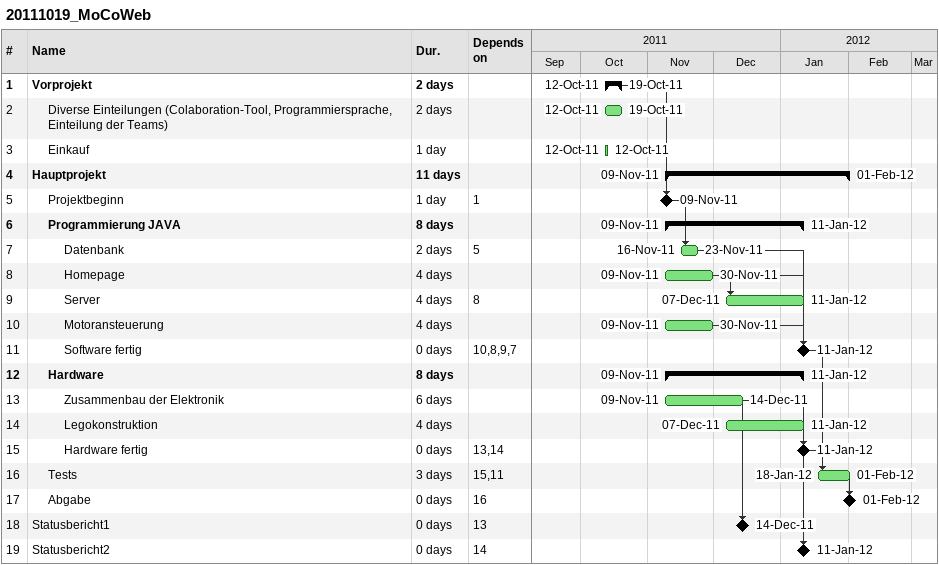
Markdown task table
20111019_MoCoWeb

| ID | Level | Task | Duration | Start | Finish | Predecessors |
|---|---|---|---|---|---|---|
| 1 | 1 | **Vorprojekt** | 2d | 2011-10-12 | 2011-10-19 |  |
| 2 | 2 | Diverse Einteilungen (Colaboration-Tool, Programmiersprache, Einteilung der Teams) | 2d | 2011-10-12 | 2011-10-19 |  |
| 3 | 2 | Einkauf | 1d | 2011-10-12 | 2011-10-12 |  |
| 4 | 1 | **Hauptprojekt** | 11d | 2011-11-09 | 2012-02-01 |  |
| 5 | 2 | Projektbeginn | 1d | 2011-11-09 | 2011-11-09 | 1 |
| 6 | 2 | **Programmierung JAVA** | 8d | 2011-11-09 | 2012-01-11 |  |
| 7 | 3 | Datenbank | 2d | 2011-11-16 | 2011-11-23 | 5 |
| 8 | 3 | Homepage | 4d | 2011-11-09 | 2011-11-30 |  |
| 9 | 3 | Server | 4d | 2011-12-07 | 2012-01-11 | 8 |
| 10 | 3 | Motoransteuerung | 4d | 2011-11-09 | 2011-11-30 |  |
| 11 | 3 | Software fertig | 0d | 2012-01-11 | 2012-01-11 | 10, 8, 9, 7 |
| 12 | 2 | **Hardware** | 8d | 2011-11-09 | 2012-01-11 |  |
| 13 | 3 | Zusammenbau der Elektronik | 6d | 2011-11-09 | 2011-12-14 |  |
| 14 | 3 | Legokonstruktion | 4d | 2011-12-07 | 2012-01-11 |  |
| 15 | 3 | Hardware fertig | 0d | 2012-01-11 | 2012-01-11 | 13, 14 |
| 16 | 2 | Tests | 3d | 2012-01-18 | 2012-02-01 | 15, 11 |
| 17 | 2 | Abgabe | 0d | 2012-02-01 | 2012-02-01 | 16 |
| 18 | 1 | Statusbericht1 | 0d | 2011-12-14 | 2011-12-14 | 13 |
| 19 | 1 | Statusbericht2 | 0d | 2012-01-11 | 2012-01-11 | 14 |
